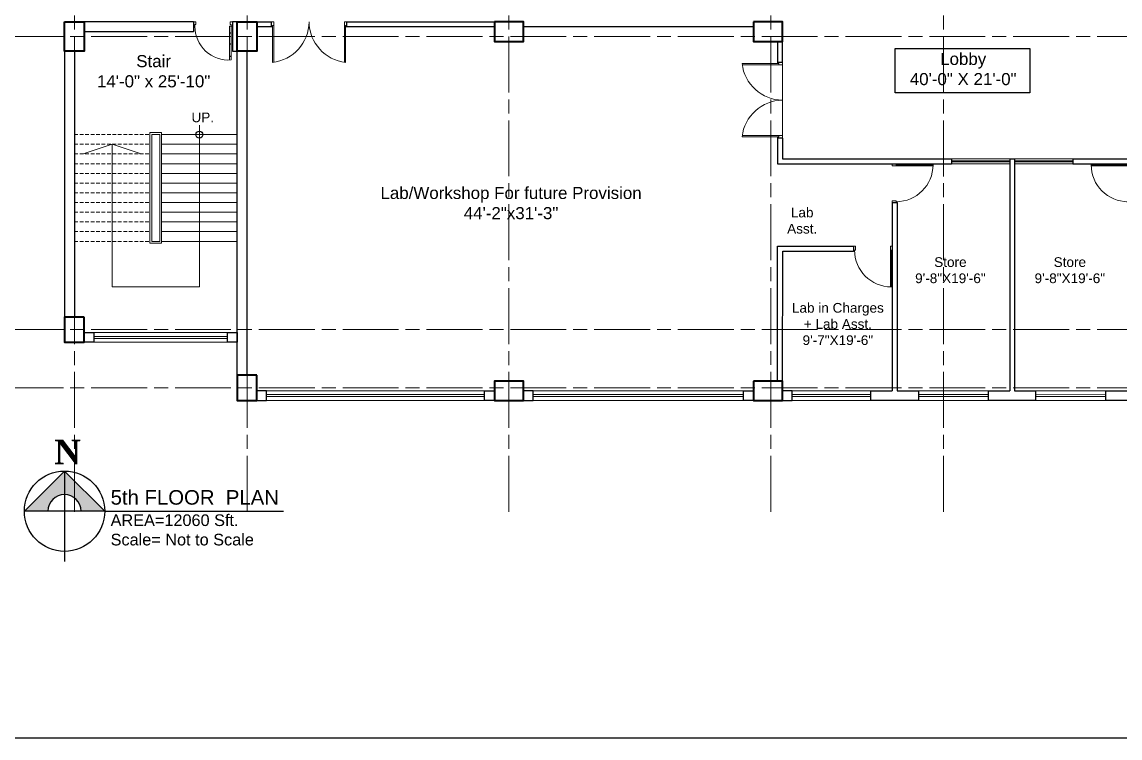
# Model space of a CAD drawing. Header units: inches. Extents: x -12 to 20935469, y -1604 to 24729220.
# Drawn here: x 20855962 to 20857094, y 24712181 to 24712918 of the extents above; entities that cross this region are included whole.
import ezdxf

# ---------------------------------------------------------------- set-up
doc = ezdxf.new("R2010")
doc.units = ezdxf.units.IN
doc.header["$LTSCALE"] = 0.03
doc.header["$MEASUREMENT"] = 0
doc.linetypes.add('ACAD_ISO08W100', pattern=[36, 24, -3, 6, -3])
doc.linetypes.add('DASHED2', pattern=[0.375, 0.25, -0.125])
for name, color, linetype, lineweight in [('column', 1, 'Continuous', 40), ('Door', 7, 'Continuous', 18), ('Gas', 21, 'Continuous', 5), ('Grid Line', 252, 'Continuous', 18), ('Hatch', 253, 'Continuous', 15), ('Low Wall', 7, 'Continuous', 30), ('Main Wall', 7, 'Continuous', 30), ('RAIL', 23, 'Continuous', 13), ('STAIR', 46, 'Continuous', 15), ('wind.', 150, 'Continuous', 20)]:
    doc.layers.add(name, color=color, linetype=linetype, lineweight=lineweight)
doc.layers.add('TEXT', color=7, linetype='Continuous')
doc.styles.add('2', font='swisscl.ttf')
doc.styles.get("Standard").update_dxf_attribs({"font": 'timesbd.ttf'})

# ---------------------------------------------------------------- blocks, each defined once
blk = doc.blocks.new('fff')
at = {"layer": 'Grid Line', "color": 252, "linetype": 'ACAD_ISO08W100', "lineweight": 9, "ltscale": 80, "true_color": 0x939598}
for p, q in [((20830948.30879143, 24723521.10155122), (20830948.30879143, 24724698.78124316)), ((20831126.2792098, 24723521.10975568), (20831126.2792098, 24724698.78944762)), ((20831396.27940053, 24723521.10975705), (20831396.27940053, 24724698.789449)), ((20831666.2795913, 24723521.12176201), (20831666.2795913, 24724698.80145396)), ((20831844.25000966, 24723521.10155122), (20831844.25000967, 24724698.78124316)), ((20833096.94929376, 24724010.74613543), (20830726.1474328, 24724010.74613543)), ((20833096.94929376, 24723708.71657327), (20830726.1474328, 24723708.71657328)), ((20833096.94929376, 24723648.75434016), (20830726.1474328, 24723648.75434017))]:
    blk.add_line(p, q, dxfattribs=at)
blk = doc.blocks.new('Door_45')
at = {"layer": 'Door'}
for p, q in [((1.499446089358273, 4.966720660065755), (1.499446089358273, 43.96672066006575)), ((1.499446089358273, 40.02726910408236), (2.249446089358273, 40.02726910408236)), ((2.249446089358273, 40.02726910408236), (2.249446089358273, 39.52726910408236)), ((2.249446089358273, 39.52726910408236), (2.749446089591103, 39.52726910408236)), ((2.749446089591103, 39.52726910408236), (2.749446089591103, 40.02726910408236)), ((2.749446089591103, 40.02726910408236), (3.499446089358273, 40.02726910408236)), ((3.499446089358273, 44.03189280286006), (3.499446089358273, 4.966720660065755)), ((1.499446089358273, 25.76575365659081), (2.249446089358273, 25.76575365659081)), ((2.249446089358273, 25.76575365659081), (2.249446089358273, 25.26575365659081)), ((2.749446089591103, 25.76575365659081), (3.499446089358273, 25.76575365659081)), ((2.749446089591103, 25.26575365659081), (2.749446089591103, 25.76575365659081)), ((2.249446089358273, 25.26575365659081), (2.749446089591103, 25.26575365659081)), ((2.249446089358273, 12.56961937076411), (2.249446089358273, 13.06961937076411)), ((2.249446089358273, 13.06961937076411), (2.749446089591103, 13.06961937076411)), ((2.749446089591103, 13.06961937076411), (2.749446089591103, 12.56961937076411)), ((-0.0005539106417273842, -0.03327933993424503), (-0.0005539106417273842, 4.966720660065755)), ((-0.0005539106417273842, 4.966720660065755), (1.499446089358273, 4.966720660065755)), ((1.499446089358273, 12.56961937076411), (2.249446089358273, 12.56961937076411)), ((3.499446089358273, 4.966720660065755), (1.499446089358273, 4.966720660065755)), ((1.499446089358273, 4.966720660065755), (1.499446089358273, 2.966720660065755)), ((1.499446089358273, 2.966720660065755), (2.499446089358273, 2.966720660065755)), ((2.499446089358273, 2.966720660065755), (2.499446089358273, -0.03327933993424503)), ((2.749446089591103, 12.56961937076411), (3.499446089358273, 12.56961937076411)), ((42.5, 3), (42.5, -0.03327933993424503)), ((43.5, 3), (42.5, 3)), ((45.00000000023283, 5), (43.5, 5)), ((43.5, 5), (43.5, 3)), ((45.00000000023283, -0.03327933993424503), (45.00000000023283, 5)), ((2.499446089358273, -0.03327933993424503), (-0.0005539106417273842, -0.03327933993424503)), ((42.5, -0.03327933993424503), (45.00000000023283, -0.03327933993424503))]:
    blk.add_line(p, q, dxfattribs=at)
blk.add_arc((4.660651951731928, 5.255392092920653), 38.84018771759182, 359.6232511897165, 94.66847186469465, dxfattribs=at)
blk = doc.blocks.new('$D40')
at = {"layer": 'Door'}
for p, q in [((1, 4), (1, 42)), ((2, 0), (2, 41.98683982644525)), ((1, 5), (0, 5)), ((2, 0), (0, 0)), ((2, 4), (1, 4)), ((39, 4), (38, 4)), ((38, 4), (38, 0)), ((40, 0), (38, 0)), ((40, 5), (38.98683982644525, 5)), ((39, 5), (39, 4))]:
    blk.add_line(p, q, dxfattribs=at)
blk.add_arc((1, 4), 38, 0, 89.99999999999999, dxfattribs=at)

msp = doc.modelspace()

# ---------------------------------------------------------------- hatches: boundary and pattern name
at = {"layer": 'Low Wall'}
h = msp.add_hatch(color=256, dxfattribs=at)
h.paths.add_polyline_path([(20855988.81460713, 24712414.28770984), (20855964.43919204, 24712414.28770984), (20856005.85221346, 24712455.70073127), (20856005.85221346, 24712431.32531618, 0.4142135623731086)])
h.paths.add_polyline_path([(20856005.85221346, 24712431.32531618), (20856005.85221346, 24712455.70073127), (20856047.26523489, 24712414.28770984), (20856022.8898198, 24712414.28770984, 0.4142135623730951)])

# ---------------------------------------------------------------- linework, layer by layer
for p, q in [((20856213.95865526, 24712528.36044816), (20856213.95865526, 24712528.36044815)), ((20856005.85221346, 24712455.70073127), (20856005.85221346, 24712362.3248402)), ((20856047.26523489, 24712414.28770984), (20856231.49434808, 24712414.28770984))]:
    msp.add_line(p, q)
msp.add_lwpolyline([(20856862.09791563, 24712891.05837601), (20857001.03122051, 24712891.05837601), (20857001.03122051, 24712845.17331011), (20856862.09791563, 24712845.17331011)], close=True)
msp.add_lwpolyline([(20856047.22830972, 24712414.32463501), (20855964.43920853, 24712414.25075174)])
for centre, radius in [((20856144.94698117, 24712802.33088574), 3.60517880693078), ((20856005.85221346, 24712414.28770984), 41.41302142460199)]:
    msp.add_circle(centre, radius)
at = {"layer": 'column', "lineweight": 40, "ltscale": 20}
for points in [[(20856006.01218864, 24712918.35224341), (20856026.01218864, 24712918.35224341), (20856026.01218864, 24712888.35224342), (20856006.01218864, 24712888.35224342)], [(20856183.98309937, 24712918.35224341), (20856203.98309937, 24712918.35224341), (20856203.98309937, 24712888.35224342), (20856183.98309937, 24712888.35224342)], [(20856448.98280104, 24712918.35224341), (20856448.98280104, 24712898.35224341), (20856478.98280104, 24712898.35224341), (20856478.98280104, 24712918.35224341)], [(20856715.98260697, 24712918.3522629), (20856715.98260697, 24712898.3522629), (20856745.98260697, 24712898.3522629), (20856745.98260697, 24712918.3522629)], [(20856026.01218864, 24712614.32268126), (20856006.01218864, 24712614.32268126), (20856006.01218864, 24712588.32268126), (20856026.01218864, 24712588.32268126)], [(20856203.98260701, 24712554.36044815), (20856183.98260701, 24712554.36044815), (20856183.98260701, 24712528.36044815), (20856203.98260701, 24712528.36044815)], [(20856478.98269105, 24712528.36044815), (20856478.98269105, 24712548.36044815), (20856448.98269105, 24712548.36044815), (20856448.98269105, 24712528.36044815)], [(20856715.98252742, 24712548.35226291), (20856715.98252742, 24712528.35226291), (20856745.98252741, 24712528.35226291), (20856745.98252741, 24712548.35226291)]]:
    msp.add_lwpolyline(points, close=True, dxfattribs=at)
at = {"layer": 'Defpoints'}
msp.add_lwpolyline([(20855761.45807488, 24713639.10110414), (20858200.32466877, 24713639.10110414), (20858200.32466877, 24712180.57173782), (20855761.45807488, 24712180.57173782)], close=True, dxfattribs=at)
at = {"layer": 'Door'}
for p, q in [((20856221.55919588, 24712918.35224342), (20856218.95919589, 24712918.35224342)), ((20856221.55919588, 24712918.35224342), (20856221.55919588, 24712876.77546511)), ((20856294.35919588, 24712918.35224342), (20856294.35919588, 24712876.77546511)), ((20856294.35919588, 24712918.35224342), (20856296.95919588, 24712918.35224342)), ((20856220.25925153, 24712913.33385089), (20856218.95925153, 24712913.33385089)), ((20856220.25919588, 24712914.63385089), (20856220.25919589, 24712876.75224342)), ((20856221.55925153, 24712914.63385089), (20856220.25919588, 24712914.63385089)), ((20856294.35919588, 24712914.63385089), (20856295.65919588, 24712914.63385089)), ((20856295.65919588, 24712914.63385089), (20856295.65919588, 24712876.75224342)), ((20856295.65919588, 24712913.33385089), (20856296.95919588, 24712913.33385089)), ((20856742.26421436, 24712875.47702266), (20856704.3826069, 24712875.47702265)), ((20856745.9826069, 24712874.17702265), (20856704.40582859, 24712874.17702265)), ((20856740.96421436, 24712875.476967), (20856740.96421436, 24712876.776967)), ((20856742.26421436, 24712874.17696701), (20856742.26421436, 24712875.47702266)), ((20856745.9826069, 24712874.17702265), (20856745.9826069, 24712876.77702265)), ((20856742.26421436, 24712800.07702266), (20856704.3826069, 24712800.07702266)), ((20856745.9826069, 24712801.37702266), (20856704.40582859, 24712801.37702266)), ((20856740.96421436, 24712800.07702266), (20856740.96421436, 24712798.77702266)), ((20856742.26421436, 24712801.37702266), (20856742.26421436, 24712800.07702266)), ((20856745.9826069, 24712801.37702266), (20856745.9826069, 24712798.77702266))]:
    msp.add_line(p, q, dxfattribs=at)
for centre, radius, start, end in [((20856215.67649676, 24712918.78812701), 42.28494578562433, 276.2217427485451, 359.4093707032362), ((20856300.24189501, 24712918.78812701), 42.28494578564002, 180.5906292967637, 263.7782572514549), ((20856746.41849048, 24712880.05972178), 42.28494578562433, 186.2217425363459, 269.4093707032369), ((20856746.41849048, 24712795.49432353), 42.28494578564002, 90.59062929676311, 173.7782574636541)]:
    msp.add_arc(centre, radius, start, end, dxfattribs=at)
at = {"layer": 'Gas', "color": 0, "lineweight": 5}
for points in [[(20856105.96177199, 24712804.33088575), (20856093.96177199, 24712804.33088575), (20856093.96177199, 24712690.33088574), (20856105.96177199, 24712690.33088574)], [(20856103.96177199, 24712802.33088575), (20856095.96177199, 24712802.33088575), (20856095.96177199, 24712692.33088574), (20856103.96177199, 24712692.33088574)]]:
    msp.add_lwpolyline(points, close=True, dxfattribs=at)
at = {"layer": 'Hatch', "lineweight": 0}
msp.add_line((20856745.98260697, 24712798.77702266), (20856745.98260697, 24712874.17702265), dxfattribs=at)
at = {"layer": 'Low Wall', "color": 0}
msp.add_lwpolyline([(20855964.43919204, 24712414.28770984), (20856005.85221346, 24712455.70073127), (20856047.26523489, 24712414.28770984)], dxfattribs=at)
at = {"layer": 'Low Wall'}
msp.add_arc((20856005.85221346, 24712414.28770984), 17.03760633639278, 0, 180, dxfattribs=at)
at = {"layer": 'Main Wall', "lineweight": 30}
for p, q in [((20856138.98260701, 24712918.35224341), (20856026.01218865, 24712918.35224341)), ((20856138.98260701, 24712918.35224341), (20856138.98260701, 24712908.35224341)), ((20856183.98309937, 24712918.32546929), (20856178.98309937, 24712918.32546929)), ((20856178.98309937, 24712918.32546929), (20856178.98309937, 24712888.35224341)), ((20856193.98260701, 24712918.33088572), (20856183.98260701, 24712918.33088572)), ((20856203.98309937, 24712918.35224369), (20856218.95919589, 24712918.35224369)), ((20856218.95919589, 24712918.35224369), (20856218.95919589, 24712913.34580395)), ((20856296.95919588, 24712918.35224368), (20856448.98280104, 24712918.35224369)), ((20856296.95919588, 24712913.34441864), (20856296.95919588, 24712918.35224368)), ((20856138.98260701, 24712908.35224341), (20856026.01218865, 24712908.35224341)), ((20856218.95919589, 24712913.34580395), (20856203.98309937, 24712913.34606994)), ((20856448.98280104, 24712913.3417186), (20856296.95919588, 24712913.34441864)), ((20856715.98260697, 24712913.33697651), (20856478.98280104, 24712913.34118579)), ((20856740.98260697, 24712898.3522629), (20856740.98260697, 24712876.77702265)), ((20856745.98260697, 24712876.77702265), (20856745.98260697, 24712898.3522629)), ((20856006.01218864, 24712888.35224342), (20856006.01218864, 24712614.32268126)), ((20856016.01218865, 24712888.35224342), (20856016.01218864, 24712614.32268126)), ((20856178.98309937, 24712888.35224341), (20856183.98309937, 24712888.35224341)), ((20856183.98309937, 24712554.36044815), (20856183.98309937, 24712888.36044816)), ((20856193.98260701, 24712554.36044815), (20856193.98260701, 24712888.36044816)), ((20856740.98260697, 24712876.77702265), (20856745.98260697, 24712876.77702265)), ((20856740.98260697, 24712798.77702266), (20856740.98260697, 24712772.20178241)), ((20856745.98260697, 24712798.77702266), (20856740.98260697, 24712798.77702266)), ((20856745.98260697, 24712798.77702266), (20856745.98260697, 24712777.20178241)), ((20856740.98260697, 24712772.20178241), (20856920.22218953, 24712772.20178241)), ((20856745.98260697, 24712777.20178241), (20856920.22218953, 24712777.20178241)), ((20856920.22218953, 24712777.20178241), (20856920.22218953, 24712772.20178241)), ((20856980.22218953, 24712777.20178241), (20856985.22218953, 24712777.20178241)), ((20856980.22218953, 24712777.20178241), (20856980.22218953, 24712538.36044815)), ((20856985.22218953, 24712777.20178241), (20856985.22218953, 24712538.36044815)), ((20857045.22218953, 24712777.20178241), (20857231.48260701, 24712777.20178241)), ((20857045.22218953, 24712777.20178241), (20857045.22218953, 24712772.20178241)), ((20857045.22218953, 24712772.20178241), (20857236.48260701, 24712772.20178241)), ((20856859.22218953, 24712732.20178241), (20856859.22218953, 24712538.36044815)), ((20856859.22218953, 24712732.20178241), (20856864.22218953, 24712732.20178241)), ((20856864.22218953, 24712732.20178241), (20856864.22218953, 24712538.36044815)), ((20856740.98252754, 24712687.36044816), (20856819.22218953, 24712687.36044816)), ((20856740.98252754, 24712548.36044815), (20856740.98252754, 24712687.36044816)), ((20856745.96311644, 24712548.36052148), (20856746.2428653, 24712682.36044816)), ((20856746.2428653, 24712682.36044816), (20856819.22218953, 24712682.36044815)), ((20856819.22218953, 24712687.36044816), (20856819.22218953, 24712682.36044815)), ((20857007.22205447, 24712528.35224371), (20857007.22205447, 24712538.35237876))]:
    msp.add_line(p, q, dxfattribs=at)
at = {"layer": 'Main Wall'}
for points in [[(20856026.01218533, 24712598.32268126), (20856036.01545436, 24712598.32268126), (20856036.01545436, 24712588.33249809), (20856026.01218533, 24712588.33249809)], [(20856173.97943039, 24712598.32264624), (20856183.98269942, 24712598.32264624), (20856183.98269942, 24712588.33246307), (20856173.97943039, 24712588.33246307)]]:
    msp.add_lwpolyline(points, close=True, dxfattribs=at)
at = {"layer": 'Main Wall', "lineweight": 30}
for points in [[(20856203.95865526, 24712528.36044816), (20856213.95865526, 24712528.36044816), (20856213.95879034, 24712538.36193376), (20856203.95919591, 24712538.36193376)], [(20856448.95927995, 24712528.35875998), (20856438.95927995, 24712528.35875998), (20856438.95941501, 24712538.35889503), (20856448.95927995, 24712538.35889503)], [(20856478.98269105, 24712528.36044816), (20856488.98269105, 24712528.36044816), (20856488.98282612, 24712538.36193376), (20856478.98323169, 24712538.36193376)], [(20856715.95911632, 24712528.35875998), (20856705.95911632, 24712528.35875998), (20856705.95925137, 24712538.35889503), (20856715.95911632, 24712538.35889503)], [(20856745.98252741, 24712528.35226291), (20856755.98252741, 24712528.35226291), (20856755.98266249, 24712538.35374852), (20856745.98306806, 24712538.35374852)], [(20856886.22205447, 24712538.35364017), (20856886.22205447, 24712528.35350512), (20856837.22218953, 24712528.35350512), (20856837.22232459, 24712538.35364017), (20856859.22218953, 24712538.35364017)], [(20856864.22218953, 24712538.35237876), (20856886.22205447, 24712538.35237876)], [(20857007.22205447, 24712528.35224371), (20856958.22218953, 24712528.35224371), (20856958.22232459, 24712538.37576269), (20856980.22218953, 24712538.37576269)], [(20856985.22218953, 24712538.37576269), (20857007.22205447, 24712538.37576269)], [(20857101.45911636, 24712528.35224371), (20857079.45911636, 24712528.35224371), (20857079.45925142, 24712538.35237876), (20857101.45911636, 24712538.35237876)]]:
    msp.add_lwpolyline(points, dxfattribs=at)
at = {"layer": 'RAIL', "lineweight": 9}
for p, q in [((20856144.94698117, 24712812.05849432), (20856144.94698117, 24712645.33088575)), ((20856054.96177199, 24712792.33088575), (20856024.96177199, 24712782.33088575)), ((20856054.96177199, 24712645.33088575), (20856054.96177199, 24712792.33088575)), ((20856084.96177199, 24712782.33088575), (20856054.96177199, 24712792.33088575)), ((20856183.96177198, 24712782.33088574), (20856105.96177199, 24712782.33088575)), ((20856144.94698117, 24712645.33088575), (20856054.96177199, 24712645.33088575))]:
    msp.add_line(p, q, dxfattribs=at)
at = {"layer": 'STAIR', "color": 32, "linetype": 'DASHED2', "lineweight": 5, "ltscale": 500}
for p, q in [((20856015.99135363, 24712802.33088574), (20856093.96177199, 24712802.33088575)), ((20856015.99135363, 24712792.33088574), (20856093.96177199, 24712792.33088575)), ((20856015.99135363, 24712782.33088574), (20856093.96177199, 24712782.33088575)), ((20856015.99135363, 24712772.33088573), (20856093.96177199, 24712772.33088575)), ((20856015.99135363, 24712762.33088573), (20856093.96177199, 24712762.33088575)), ((20856015.99135363, 24712752.33088574), (20856093.96177199, 24712752.33088575)), ((20856015.99135363, 24712742.33088574), (20856093.96177199, 24712742.33088575)), ((20856015.99135363, 24712732.33088574), (20856093.96177199, 24712732.33088575)), ((20856015.99135363, 24712722.33088574), (20856093.96177199, 24712722.33088575)), ((20856015.99135363, 24712712.33088573), (20856093.96177199, 24712712.33088575)), ((20856015.99135363, 24712702.33088573), (20856093.96177199, 24712702.33088575)), ((20856015.99135363, 24712692.33088574), (20856093.96177199, 24712692.33088575))]:
    msp.add_line(p, q, dxfattribs=at)
at = {"layer": 'STAIR', "color": 32, "lineweight": 5}
for p, q in [((20856105.96177199, 24712802.33088575), (20856183.96177198, 24712802.33088574)), ((20856105.96177199, 24712792.33088575), (20856183.96177198, 24712792.33088574)), ((20856123.96177199, 24712782.33088575), (20856183.96177198, 24712782.33088574)), ((20856105.96177199, 24712772.33088575), (20856183.96177198, 24712772.33088574)), ((20856105.96177199, 24712762.33088575), (20856183.96177198, 24712762.33088574)), ((20856105.96177199, 24712752.33088575), (20856183.96177198, 24712752.33088574)), ((20856105.96177199, 24712742.33088575), (20856183.96177198, 24712742.33088574)), ((20856105.96177199, 24712732.33088575), (20856183.96177198, 24712732.33088574)), ((20856105.96177199, 24712722.33088575), (20856183.96177198, 24712722.33088574)), ((20856105.96177199, 24712712.33088575), (20856183.96177198, 24712712.33088574)), ((20856105.96177199, 24712702.33088575), (20856183.96177198, 24712702.33088574)), ((20856105.96177199, 24712692.33088575), (20856183.96177198, 24712692.33088574))]:
    msp.add_line(p, q, dxfattribs=at)
at = {"layer": 'wind.', "lineweight": 5}
for p, q in [((20856920.22218953, 24712777.20178241), (20856980.22218953, 24712777.20178241)), ((20856920.35103511, 24712775.20593702), (20856980.35103511, 24712775.20593702)), ((20856920.4154579, 24712774.20801432), (20856980.4154579, 24712774.20801432)), ((20856920.54430348, 24712772.21216893), (20856980.54430348, 24712772.21216893)), ((20857045.22218953, 24712777.20178241), (20856985.22218953, 24712777.20178241)), ((20857045.35103511, 24712775.20593702), (20856985.35103511, 24712775.20593702)), ((20857045.4154579, 24712774.20801432), (20856985.4154579, 24712774.20801432)), ((20857045.54430348, 24712772.21216894), (20856985.54430348, 24712772.21216894)), ((20856031.01545436, 24712598.32268127), (20856178.97943039, 24712598.32264624)), ((20856036.01545436, 24712594.32268126), (20856173.97943039, 24712594.32268126)), ((20856036.01545436, 24712592.32268126), (20856173.97943039, 24712592.32268126)), ((20856031.01545436, 24712588.33249809), (20856178.97943039, 24712588.33249809)), ((20856438.95936099, 24712534.35889503), (20856213.95873632, 24712534.36193376)), ((20856438.95941501, 24712538.35889504), (20856213.95879034, 24712538.36193378)), ((20856705.95919735, 24712534.35889503), (20856488.9827721, 24712534.36182539)), ((20856705.95925137, 24712538.35889504), (20856488.98282612, 24712538.36182541)), ((20856837.22227057, 24712534.35238091), (20856755.98260846, 24712534.35364015)), ((20856859.22218953, 24712538.36044815), (20856755.98266249, 24712538.35364017)), ((20856980.22218953, 24712538.37576269), (20856886.22205447, 24712538.37576269)), ((20856958.22227055, 24712534.35074675), (20856886.22205447, 24712534.35204327)), ((20857079.45925174, 24712538.37576269), (20856985.22218953, 24712538.37576269)), ((20857079.45919735, 24712534.34910939), (20857007.22205447, 24712534.35040911)), ((20856438.95927995, 24712528.35875998), (20856213.95865528, 24712528.3617987)), ((20856438.95933397, 24712532.35889503), (20856213.95870931, 24712532.36193376)), ((20856448.95919892, 24712532.35875998), (20856448.95927995, 24712532.35875998)), ((20856705.95911632, 24712528.35875998), (20856488.98269106, 24712528.36169036)), ((20856705.95917034, 24712532.35889503), (20856488.98274508, 24712532.36182539)), ((20857079.45911638, 24712528.35350512), (20856755.98252743, 24712528.35350512)), ((20856837.22224355, 24712532.35238091), (20856755.98258145, 24712532.35364015)), ((20856958.22224354, 24712532.35074676), (20856886.22205447, 24712532.35204327)), ((20857079.45917034, 24712532.34910941), (20857007.22205447, 24712532.35040913))]:
    msp.add_line(p, q, dxfattribs=at)

# ---------------------------------------------------------------- block references
msp.add_blockref('fff', (25067.70339721069, -11107.39389201254))
at = {"layer": 'Door', "color": 250, "ltscale": 20, "xscale": 0.8888888888759539, "yscale": 0.8888888888759539, "zscale": 0.8888888888759539, "rotation": 180}
msp.add_blockref('Door_45', (20856178.98260701, 24712918.29588766), dxfattribs=at)
at = {"layer": 'Door'}
for p, rotation in [((20856859.22218953, 24712772.20178241), 270), ((20856859.22218953, 24712687.36044815), 180)]:
    msp.add_blockref('$D40', p, dxfattribs=dict(at, rotation=rotation))
at = {"layer": 'Door', "xscale": -1, "rotation": 90}
msp.add_blockref('$D40', (20857106.22218953, 24712772.20178241), dxfattribs=at)

# ---------------------------------------------------------------- texts
msp.add_text('N', height=25.18997851390293).set_placement((20855995.25685474, 24712462.70760765))
at = {"layer": 'TEXT', "color": 30, "lineweight": 5, "ltscale": 20, "attachment_point": 2, "style": '2'}
for s, width, gutter_width, insert, char_height in [('\\pxsm1;{\\fArial|b0|i0|c0|p34;\\C0;Stair\\P14\'-0" x 25\'-10"  }', 205.8683790635119, 0.2817773027333734, (20856097.73908376, 24712884.25336638), 12.47575959581606), ('\\pxsm1,qc;{\\fArial|b0|i0|c0|p34;\\C0;Lobby\\P40\'-0" X 21\'-0" }', 146.3875032233763, 0.7495764341443792, (20856932.27881801, 24712886.55379735), 12.47575959581606), ('{\\fArial|b0|i0|c0|p34;\\C0;UP.}', 104.7596838313621, 0.5, (20856148.36593051, 24712825.06774289), 10), ('\\pxsm1;{\\fArial|b0|i0|c0|p34;\\C0;Lab/Workshop For future Provision\\P44\'-2"x31\'-3"}', 289.4828102600295, 0.5, (20856466.18978501, 24712748.43876147), 12.47575959581606), ('{\\fArial|b0|i0|c0|p34;\\C0;Lab Asst. }', 49.4700385692995, 0.5, (20856766.31370324, 24712727.03024654), 10), ('{\\fArial|b0|i0|c0|p34;\\C0;Store\\P9\'-8"X19\'-6"}', 104.7596838313621, 0.5, (20856919.09987393, 24712675.9417487), 10), ('{\\fArial|b0|i0|c0|p34;\\C0;Store\\P9\'-8"X19\'-6"}', 104.7596838313621, 0.5, (20857042.21744071, 24712675.9417487), 10), ('{\\fArial|b0|i0|c0|p34;\\C0;Lab in Charges + Lab Asst. \\P9\'-7"X19\'-6"}', 104.7596838313621, 0.5, (20856803.08635464, 24712628.83038412), 10), ('\\A1;\\pxql;{\\fArial|b0|i0|c0|p34;\\C0;5th FLOOR  PLAN\\P\\H0.8x;AREA=12060 Sft.\\H1.25x;\\P\\H0.8x;Scale= \\H1x;Not to Scale}', 640.1237820673268, 0.5, (20856373.44620029, 24712436.02220701), 15)]:
    msp.add_mtext_dynamic_manual_height_columns(s, width=width, gutter_width=gutter_width, heights=[0], dxfattribs=dict(at, insert=insert, char_height=char_height))

doc.saveas('drawing.dxf')
